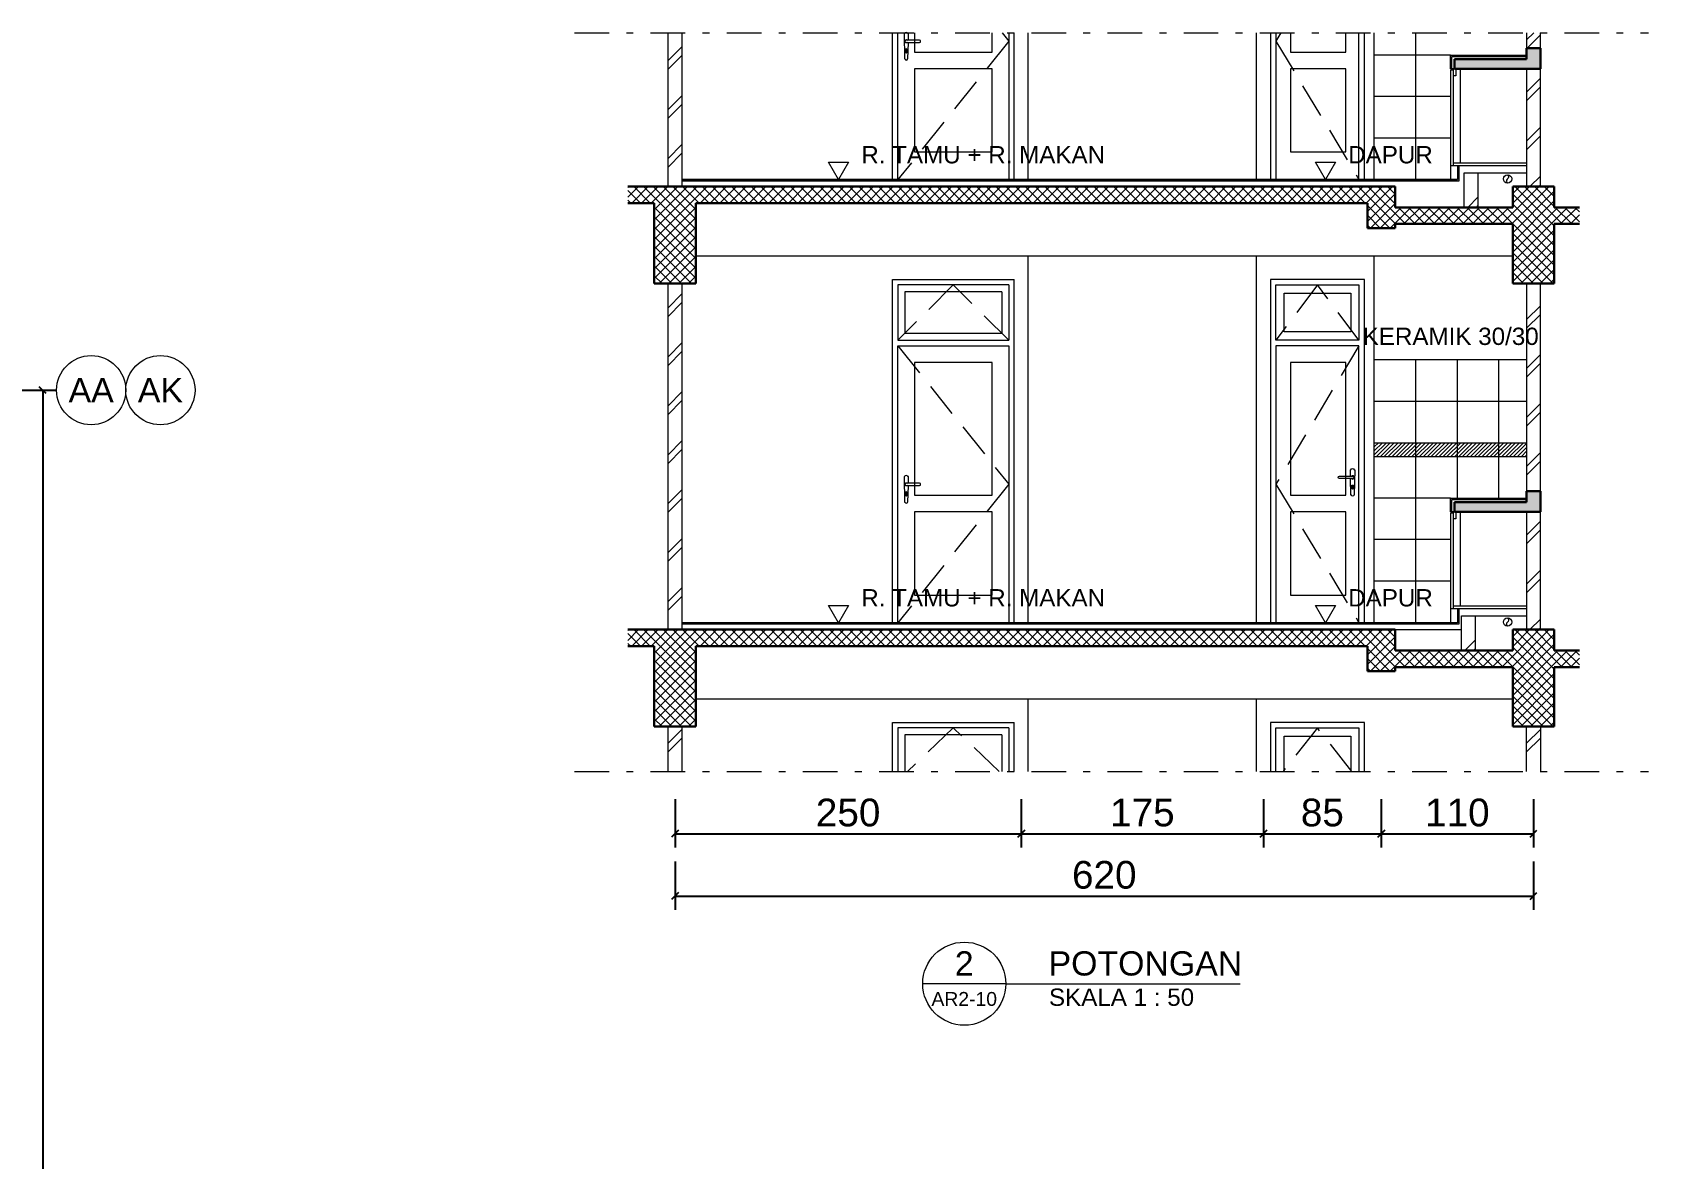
# Model space of a CAD drawing. Header units: millimetres. Extents: x -10 to 1564, y -8 to 383.
# Drawn here: x 8.04 to 31.38, y 59.35 to 75.62 of the extents above; entities that cross this region are included whole.
import ezdxf
from ezdxf.enums import TextEntityAlignment as Align

# ---------------------------------------------------------------- set-up
doc = ezdxf.new("R2010")
doc.units = ezdxf.units.MM
doc.header["$MEASUREMENT"] = 0
doc.linetypes.add('DASHDOT', pattern=[1, 0.5, -0.25, 0, -0.25])
doc.linetypes.add('HIDDEN', pattern=[0.375, 0.25, -0.125])
doc.layers.get('0').update_dxf_attribs({"lineweight": 5})
for name, color, linetype, lineweight in [('ars', 11, 'Continuous', 0), ('ars @ 1', 11, 'Continuous', 0), ('BLK', 1, 'Continuous', 30), ('KUSEN', 6, 'Continuous', 15), ('LAN', 7, 'Continuous', 9), ('not', 7, 'Continuous', 20), ('PIPA AIR BUANGAN', 241, 'Continuous', 15), ('SOL KOLOM', 8, 'Continuous', 0), ('tem', 5, 'Continuous', 20), ('U', 6, 'Continuous', 20)]:
    doc.layers.add(name, color=color, linetype=linetype, lineweight=lineweight)
doc.styles.add('S', font='SIMPLEX', dxfattribs={"width": 1.1})
doc.styles.get("Standard").update_dxf_attribs({"font": 'arial.ttf'})
doc.dimstyles.new('SK-50', dxfattribs={"dimscale": 0, "dimtxt": 0.4, "dimasz": 0.1, "dimexe": 0.2, "dimexo": 0, "dimgap": 0.1, "dimtad": 1, "dimdec": 0, "dimlfac": 50, "dimzin": 0, "dimdsep": 46, "dimtxsty": 'Standard', "dimblk": 'OBLIQUE', "dimcen": 0.09, "dimclrd": 256, "dimclre": 256, "dimclrt": 256, "dimadec": 0, "dimazin": 0, "dimtfac": 1, "dimtdec": 0, "dimtofl": 0, "dimtmove": 0, "dimatfit": 3, "dimldrblk": 'OBLIQUE', "dimfxl": 0, "dimtolj": 1, "dimtzin": 0, "dimarcsym": 0})

# ---------------------------------------------------------------- blocks, each defined once
blk = doc.blocks.new('Ndtpd')
blk.add_line((0.747, 0), (-0.747, 0))
blk.add_circle((0, 0), 0.747)
at = {"color": 10, "style": 'S', "width": 1.1, "flags": 4}
blk.add_attdef('NO', text='', height=0.5, dxfattribs=at).set_placement((0, 0.148), align=Align.CENTER)
blk.add_attdef('NDTPD', (1.516, 0.148), '', height=0.5, dxfattribs=at)
at = {"color": 5, "style": 'S', "width": 1.1, "flags": 4}
blk.add_attdef('NOLBR', text='', height=0.3, dxfattribs=at).set_placement((0, -0.398), align=Align.CENTER)
blk.add_attdef('SKALA', (1.523, -0.398), '', height=0.3, dxfattribs=at)
blk = doc.blocks.new('GAGANG PINTU')
at = {"ltscale": 0.2}
for points in [[(1350.01, 1379.82, -1), (1350.01, 1379.836), (1350.106, 1379.836, -1), (1350.106, 1379.82), (1350.01, 1379.82)], [(1350.091, 1379.836), (1350.09, 1379.884), (1350.094, 1379.884, -0.666667), (1350.118, 1379.884), (1350.122, 1379.884), (1350.118, 1379.7), (1350.114, 1379.7, -1), (1350.098, 1379.7), (1350.094, 1379.7), (1350.091, 1379.82)]]:
    blk.add_lwpolyline(points, format="xyb", dxfattribs=at)
at = {"lineweight": 0, "ltscale": 0.2}
blk.add_lwpolyline([(1350.102, 1379.758, -3.732051), (1350.11, 1379.758), (1350.11, 1379.748, -1), (1350.102, 1379.748), (1350.102, 1379.758)], format="xyb", dxfattribs=at)
blk.add_lwpolyline([(1350.105, 1379.768), (1350.107, 1379.768), (1350.107, 1379.76), (1350.105, 1379.76)], close=True, dxfattribs=at)
blk.add_circle((1350.106, 1379.764), 0.0072, dxfattribs=at)
blk.add_arc((1350.106, 1379.828), 0.012, 221.8103, 138.1897, dxfattribs=at)
blk = doc.blocks.new('_Oblique')
at = {"color": 0, "linetype": 'ByBlock', "lineweight": -2}
blk.add_line((-0.5, -0.5), (0.5, 0.5), dxfattribs=at)
blk = doc.blocks.new('*D161')
at = {"layer": 'Defpoints', "color": 0}
for p in [(17.321, 63.643), (29.721, 63.643), (29.721, 63.143)]:
    blk.add_point(p, dxfattribs=at)
at = {"layer": 'U', "lineweight": -2}
for p, q in [((17.321, 63.643), (17.321, 62.943)), ((29.721, 63.643), (29.721, 62.943)), ((17.321, 63.143), (29.721, 63.143))]:
    blk.add_line(p, q, dxfattribs=at)
at = {"layer": 'U', "lineweight": -2, "xscale": 0.1, "yscale": 0.1, "zscale": 0.1, "rotation": 180}
blk.add_blockref('_Oblique', (17.321, 63.143), dxfattribs=at)
at = {"layer": 'U', "lineweight": -2, "xscale": 0.1, "yscale": 0.1, "zscale": 0.1}
blk.add_blockref('_Oblique', (29.721, 63.143), dxfattribs=at)
at = {"layer": 'U', "insert": (23.521, 63.447), "char_height": 0.4, "attachment_point": 5}
blk.add_mtext('\\A1;620', dxfattribs=at)
blk = doc.blocks.new('*D162')
at = {"layer": 'Defpoints', "color": 0}
for p in [(27.521, 64.543), (29.721, 64.543), (29.721, 64.043)]:
    blk.add_point(p, dxfattribs=at)
at = {"layer": 'U', "lineweight": -2}
for p, q in [((27.521, 64.543), (27.521, 63.843)), ((29.721, 64.543), (29.721, 63.843)), ((27.521, 64.043), (29.721, 64.043))]:
    blk.add_line(p, q, dxfattribs=at)
at = {"layer": 'U', "lineweight": -2, "xscale": 0.1, "yscale": 0.1, "zscale": 0.1, "rotation": 180}
blk.add_blockref('_Oblique', (27.521, 64.043), dxfattribs=at)
at = {"layer": 'U', "lineweight": -2, "xscale": 0.1, "yscale": 0.1, "zscale": 0.1}
blk.add_blockref('_Oblique', (29.721, 64.043), dxfattribs=at)
at = {"layer": 'U', "insert": (28.621, 64.347), "char_height": 0.4, "attachment_point": 5}
blk.add_mtext('\\A1;110', dxfattribs=at)
blk = doc.blocks.new('*D163')
at = {"layer": 'Defpoints', "color": 0}
for p in [(25.821, 64.543), (27.521, 64.543), (27.521, 64.043)]:
    blk.add_point(p, dxfattribs=at)
at = {"layer": 'U', "lineweight": -2}
for p, q in [((25.821, 64.543), (25.821, 63.843)), ((27.521, 64.543), (27.521, 63.843)), ((25.821, 64.043), (27.521, 64.043))]:
    blk.add_line(p, q, dxfattribs=at)
at = {"layer": 'U', "lineweight": -2, "xscale": 0.1, "yscale": 0.1, "zscale": 0.1, "rotation": 180}
blk.add_blockref('_Oblique', (25.821, 64.043), dxfattribs=at)
at = {"layer": 'U', "lineweight": -2, "xscale": 0.1, "yscale": 0.1, "zscale": 0.1}
blk.add_blockref('_Oblique', (27.521, 64.043), dxfattribs=at)
at = {"layer": 'U', "insert": (26.671, 64.347), "char_height": 0.4, "attachment_point": 5}
blk.add_mtext('\\A1;85', dxfattribs=at)
blk = doc.blocks.new('*D164')
at = {"layer": 'Defpoints', "color": 0}
for p in [(22.321, 64.543), (25.821, 64.543), (25.821, 64.043)]:
    blk.add_point(p, dxfattribs=at)
at = {"layer": 'U', "lineweight": -2}
for p, q in [((22.321, 64.543), (22.321, 63.843)), ((25.821, 64.543), (25.821, 63.843)), ((22.321, 64.043), (25.821, 64.043))]:
    blk.add_line(p, q, dxfattribs=at)
at = {"layer": 'U', "lineweight": -2, "xscale": 0.1, "yscale": 0.1, "zscale": 0.1, "rotation": 180}
blk.add_blockref('_Oblique', (22.321, 64.043), dxfattribs=at)
at = {"layer": 'U', "lineweight": -2, "xscale": 0.1, "yscale": 0.1, "zscale": 0.1}
blk.add_blockref('_Oblique', (25.821, 64.043), dxfattribs=at)
at = {"layer": 'U', "insert": (24.071, 64.347), "char_height": 0.4, "attachment_point": 5}
blk.add_mtext('\\A1;175', dxfattribs=at)
blk = doc.blocks.new('*D165')
at = {"layer": 'Defpoints', "color": 0}
for p in [(17.321, 64.543), (22.321, 64.543), (22.321, 64.043)]:
    blk.add_point(p, dxfattribs=at)
at = {"layer": 'U', "lineweight": -2}
for p, q in [((17.321, 64.543), (17.321, 63.843)), ((22.321, 64.543), (22.321, 63.843)), ((17.321, 64.043), (22.321, 64.043))]:
    blk.add_line(p, q, dxfattribs=at)
at = {"layer": 'U', "lineweight": -2, "xscale": 0.1, "yscale": 0.1, "zscale": 0.1, "rotation": 180}
blk.add_blockref('_Oblique', (17.321, 64.043), dxfattribs=at)
at = {"layer": 'U', "lineweight": -2, "xscale": 0.1, "yscale": 0.1, "zscale": 0.1}
blk.add_blockref('_Oblique', (22.321, 64.043), dxfattribs=at)
at = {"layer": 'U', "insert": (19.821, 64.347), "char_height": 0.4, "attachment_point": 5}
blk.add_mtext('\\A1;250', dxfattribs=at)
blk = doc.blocks.new('PEIL')
blk.add_lwpolyline([(-0.188, 0.325), (0.188, 0.325), (0, 0)], close=True)
at = {"style": 'S', "width": 1.1, "flags": 4}
blk.add_attdef('CAT', (0.265, 0.036), '', height=0.2, dxfattribs=at)
blk = doc.blocks.new('*D214')
at = {"layer": 'Defpoints', "color": 0}
for p in [(7.687, 70.45), (7.687, 44.248), (8.187, 44.248)]:
    blk.add_point(p, dxfattribs=at)
at = {"layer": 'U', "lineweight": -2}
for p, q in [((7.687, 70.45), (8.387, 70.45)), ((8.187, 70.45), (8.187, 44.248)), ((7.687, 44.248), (8.387, 44.248))]:
    blk.add_line(p, q, dxfattribs=at)
at = {"layer": 'U', "lineweight": -2, "xscale": 0.1, "yscale": 0.1, "zscale": 0.1}
for p, rotation in [((8.187, 70.45), 90), ((8.187, 44.248), 270)]:
    blk.add_blockref('_Oblique', p, dxfattribs=dict(at, rotation=rotation))
at = {"layer": 'U', "insert": (7.883, 57.324), "char_height": 0.4, "attachment_point": 5, "rotation": 90}
blk.add_mtext('\\A1;1310', dxfattribs=at)
blk = doc.blocks.new('NAV')
blk.add_circle((0, -0.4), 0.4)
at = {"style": 'S', "width": 0.75, "flags": 4}
blk.add_attdef('AV', text='', height=0.3, dxfattribs=at).set_placement((0, -0.4), align=Align.MIDDLE)

msp = doc.modelspace()

# ---------------------------------------------------------------- hatches: boundary and pattern name
at = {"layer": 'ars'}
h = msp.add_hatch(dxfattribs=at)
h.set_pattern_fill('_USER', color=256, scale=0.1, angle=45, double=1, pattern_type=0)
h.set_pattern_definition([(45, (1e-07, 50.94065), (-0.07071068, 0.07071068), []), (135, (1e-07, 50.94065), (-0.07071068, -0.07071068), [])])
h.paths.add_polyline_path([(30.021, 71.991), (30.021, 72.851), (30.384, 72.851), (30.384, 73.091), (30.021, 73.091), (30.021, 73.391), (29.421, 73.391), (29.421, 73.091), (27.721, 73.091), (27.721, 73.391), (16.639, 73.391), (16.639, 73.151), (17.021, 73.151), (17.021, 71.991), (17.621, 71.991), (17.621, 73.151), (27.321, 73.151), (27.321, 72.791), (27.721, 72.791), (27.721, 72.851), (29.421, 72.851), (29.421, 71.991)])
at = {"layer": 'ars', "linetype": 'ByBlock'}
h = msp.add_hatch(dxfattribs=at)
h.set_pattern_fill('_USER', color=256, scale=0.04, angle=45, pattern_type=0)
h.set_pattern_definition([(45, (-49.249985, 53.09089), (-0.028284271, 0.028284271), [])])
h.paths.add_polyline_path([(27.421, 69.491), (29.621, 69.491), (29.621, 69.691), (27.421, 69.691)])
at = {"layer": 'ars'}
h = msp.add_hatch(dxfattribs=at)
h.set_pattern_fill('_USER', color=256, scale=0.1, angle=45, double=1, pattern_type=0)
h.set_pattern_definition([(45, (0, 44.54065), (-0.07071068, 0.07071068), []), (135, (0, 44.54065), (-0.07071068, -0.07071068), [])])
h.paths.add_polyline_path([(30.021, 65.591), (30.021, 66.451), (30.384, 66.451), (30.384, 66.691), (30.021, 66.691), (30.021, 66.991), (29.421, 66.991), (29.421, 66.691), (27.721, 66.691), (27.721, 66.991), (16.639, 66.991), (16.639, 66.751), (17.021, 66.751), (17.021, 65.591), (17.621, 65.591), (17.621, 66.751), (27.321, 66.751), (27.321, 66.391), (27.721, 66.391), (27.721, 66.451), (29.421, 66.451), (29.421, 65.591)])
at = {"layer": 'ars @ 1'}
h = msp.add_hatch(dxfattribs=at)
h.set_pattern_fill('TEMBOK', color=256, scale=0.5, style=0, double=1)
h.set_pattern_definition([(45, (17.3215, 53.39103), (-0.353553, 0.353553), []), (45, (17.4465, 53.39103), (-0.353553, 0.353553), [])])
h.paths.add_polyline_path([(17.421, 75.611), (17.221, 75.611), (17.221, 73.391), (17.421, 73.391)])
h = msp.add_hatch(dxfattribs=at)
h.set_pattern_fill('TEMBOK', color=256, scale=0.5, style=0, double=1)
h.set_pattern_definition([(45, (29.7215, 55.8097), (-0.353553, 0.353553), []), (45, (29.8465, 55.8097), (-0.353553, 0.353553), [])])
h.paths.add_polyline_path([(29.821, 75.611), (29.621, 75.611), (29.621, 75.391), (29.821, 75.391)])
h = msp.add_hatch(dxfattribs=at)
h.set_pattern_fill('TEMBOK', color=256, scale=0.5, style=0, double=1)
h.set_pattern_definition([(45, (29.7215, 53.6433), (-0.353553, 0.353553), []), (45, (29.8465, 53.6433), (-0.353553, 0.353553), [])])
h.paths.add_polyline_path([(29.821, 73.391), (29.621, 73.391), (29.621, 75.091), (29.821, 75.091)])
h = msp.add_hatch(dxfattribs=at)
h.set_pattern_fill('TEMBOK', color=256, scale=0.5, style=0, double=1)
h.set_pattern_definition([(45, (28.8215, 53.3433), (-0.353553, 0.353553), []), (45, (28.9465, 53.3433), (-0.353553, 0.353553), [])])
h.paths.add_polyline_path([(28.921, 73.091), (28.721, 73.091), (28.721, 73.591), (28.921, 73.591)])
h = msp.add_hatch(dxfattribs=at)
h.set_pattern_fill('TEMBOK', color=256, scale=0.5, style=0, double=1)
h.set_pattern_definition([(45, (17.3215, 46.99103), (-0.353553, 0.353553), []), (45, (17.4465, 46.99103), (-0.353553, 0.353553), [])])
h.paths.add_polyline_path([(17.421, 66.991), (17.221, 66.991), (17.221, 71.991), (17.421, 71.991)])
h = msp.add_hatch(dxfattribs=at)
h.set_pattern_fill('TEMBOK', color=256, scale=0.5, style=0, double=1)
h.set_pattern_definition([(45, (29.7215, 48.9433), (-0.353553, 0.353553), []), (45, (29.8465, 48.9433), (-0.353553, 0.353553), [])])
h.paths.add_polyline_path([(29.821, 68.991), (29.621, 68.991), (29.621, 71.991), (29.821, 71.991)])
h = msp.add_hatch(dxfattribs=at)
h.set_pattern_fill('TEMBOK', color=256, scale=0.5, style=0, double=1)
h.set_pattern_definition([(45, (29.7215, 47.2433), (-0.353553, 0.353553), []), (45, (29.8465, 47.2433), (-0.353553, 0.353553), [])])
h.paths.add_polyline_path([(29.821, 66.991), (29.621, 66.991), (29.621, 68.691), (29.821, 68.691)])
h = msp.add_hatch(dxfattribs=at)
h.set_pattern_fill('TEMBOK', color=256, scale=0.5, style=0, double=1)
h.set_pattern_definition([(45, (28.7815, 46.9433), (-0.353553, 0.353553), []), (45, (28.9065, 46.9433), (-0.353553, 0.353553), [])])
h.paths.add_polyline_path([(28.881, 66.691), (28.681, 66.691), (28.681, 67.191), (28.881, 67.191)])
h = msp.add_hatch(dxfattribs=at)
h.set_pattern_fill('TEMBOK', color=256, scale=0.5, style=0, double=1)
h.set_pattern_definition([(45, (17.3215, 44.9433), (-0.353553, 0.353553), []), (45, (17.4465, 44.9433), (-0.353553, 0.353553), [])])
h.paths.add_polyline_path([(17.421, 65.591), (17.221, 65.591), (17.221, 64.943), (17.421, 64.943)])
h = msp.add_hatch(dxfattribs=at)
h.set_pattern_fill('TEMBOK', color=256, scale=0.5, style=0, double=1)
h.set_pattern_definition([(45, (29.7215, 44.9433), (-0.353553, 0.353553), []), (45, (29.8465, 44.9433), (-0.353553, 0.353553), [])])
h.paths.add_polyline_path([(29.821, 65.591), (29.621, 65.591), (29.621, 64.943), (29.821, 64.943)])
at = {"layer": 'SOL KOLOM'}
h = msp.add_hatch(color=256, dxfattribs=at)
h.dxf.hatch_style = 1
h.paths.add_polyline_path([(29.821, 75.391), (29.621, 75.391), (29.621, 75.231), (28.581, 75.231), (28.581, 75.091), (29.821, 75.091)])
h = msp.add_hatch(color=256, dxfattribs=at)
h.dxf.hatch_style = 1
h.paths.add_polyline_path([(29.621, 68.831), (28.581, 68.831), (28.581, 68.691), (29.821, 68.691), (29.821, 68.991), (29.621, 68.991)])

# ---------------------------------------------------------------- linework, layer by layer
at = {"layer": 'ars', "linetype": 'HIDDEN', "ltscale": 2}
for p, q in [((22.14, 75.491), (20.54, 73.491)), ((22.044, 75.611), (22.14, 75.491)), ((26.072, 75.611), (26, 75.491)), ((26, 75.491), (27.2, 73.491)), ((21.34, 71.971), (20.54, 71.171)), ((22.14, 71.171), (21.34, 71.971)), ((26.6, 71.971), (26, 71.171)), ((27.2, 71.171), (26.6, 71.971)), ((20.54, 71.091), (22.14, 69.091)), ((27.2, 71.091), (26, 69.091)), ((22.14, 69.091), (20.54, 67.091)), ((26, 69.091), (27.2, 67.091)), ((21.34, 65.571), (20.678, 64.943)), ((22.002, 64.943), (21.34, 65.571)), ((26.6, 65.571), (26.103, 64.943)), ((27.097, 64.943), (26.6, 65.571))]:
    msp.add_line(p, q, dxfattribs=at)
at = {"layer": 'ars'}
for p, q in [((28.021, 73.491), (28.021, 75.611)), ((28.521, 75.291), (27.421, 75.291)), ((28.521, 74.691), (27.421, 74.691)), ((28.521, 74.091), (27.421, 74.091)), ((27.421, 70.891), (29.621, 70.891)), ((28.021, 67.091), (28.021, 70.891)), ((28.621, 68.871), (28.621, 70.891)), ((29.221, 68.871), (29.221, 70.891)), ((27.421, 70.291), (29.621, 70.291)), ((27.421, 69.691), (29.621, 69.691)), ((27.421, 69.491), (29.621, 69.491)), ((28.521, 68.891), (27.421, 68.891)), ((28.521, 68.291), (27.421, 68.291)), ((28.521, 67.691), (27.421, 67.691))]:
    msp.add_line(p, q, dxfattribs=at)
at = {"layer": 'BLK'}
for p, q in [((28.581, 75.091), (28.581, 75.231)), ((28.581, 75.231), (29.621, 75.231)), ((29.621, 75.231), (29.621, 75.391)), ((29.821, 75.391), (29.621, 75.391)), ((29.821, 75.391), (29.821, 75.091)), ((29.821, 75.091), (28.581, 75.091)), ((16.639, 73.391), (27.721, 73.391)), ((27.721, 73.391), (27.721, 73.091)), ((29.421, 73.391), (30.021, 73.391)), ((29.421, 73.091), (29.421, 73.391)), ((30.021, 73.391), (30.021, 73.091)), ((17.021, 73.151), (16.639, 73.151)), ((17.021, 71.991), (17.021, 73.151)), ((27.321, 73.151), (17.621, 73.151)), ((17.621, 73.151), (17.621, 71.991)), ((27.321, 73.151), (27.321, 72.791)), ((27.721, 73.091), (29.421, 73.091)), ((30.021, 73.091), (30.384, 73.091)), ((27.721, 72.851), (29.421, 72.851)), ((27.721, 72.851), (27.721, 72.791)), ((29.421, 71.991), (29.421, 72.851)), ((30.021, 72.851), (30.384, 72.851)), ((30.021, 72.851), (30.021, 71.991)), ((27.321, 72.791), (27.721, 72.791)), ((17.621, 71.991), (17.021, 71.991)), ((30.021, 71.991), (29.421, 71.991)), ((29.621, 68.831), (29.621, 68.991)), ((29.821, 68.991), (29.621, 68.991)), ((29.821, 68.991), (29.821, 68.691)), ((28.581, 68.831), (29.621, 68.831)), ((28.581, 68.691), (28.581, 68.831)), ((29.821, 68.691), (28.581, 68.691)), ((16.639, 66.991), (27.721, 66.991)), ((27.721, 66.991), (27.721, 66.691)), ((29.421, 66.691), (29.421, 66.991)), ((29.421, 66.991), (30.021, 66.991)), ((30.021, 66.991), (30.021, 66.691)), ((17.021, 66.751), (16.639, 66.751)), ((17.021, 65.591), (17.021, 66.751)), ((17.621, 66.751), (17.621, 65.591)), ((27.321, 66.751), (17.621, 66.751)), ((27.321, 66.751), (27.321, 66.391)), ((27.721, 66.691), (29.421, 66.691)), ((30.021, 66.691), (30.384, 66.691)), ((27.321, 66.391), (27.721, 66.391)), ((27.721, 66.451), (29.421, 66.451)), ((27.721, 66.451), (27.721, 66.391)), ((29.421, 65.591), (29.421, 66.451)), ((30.021, 66.451), (30.384, 66.451)), ((30.021, 66.451), (30.021, 65.591)), ((17.621, 65.591), (17.021, 65.591)), ((30.021, 65.591), (29.421, 65.591))]:
    msp.add_line(p, q, dxfattribs=at)
at = {"layer": 'KUSEN'}
for p, q in [((20.46, 73.491), (20.46, 75.611)), ((20.54, 73.491), (20.54, 75.611)), ((22.14, 75.611), (22.14, 73.491)), ((22.22, 73.491), (22.22, 75.611)), ((25.92, 75.611), (25.92, 73.491)), ((26, 75.611), (26, 73.491)), ((27.2, 73.491), (27.2, 75.611)), ((27.28, 73.491), (27.28, 75.611)), ((20.46, 67.091), (20.46, 72.051)), ((20.46, 72.051), (22.22, 72.051)), ((22.14, 71.971), (20.54, 71.971)), ((20.54, 71.971), (20.54, 71.171)), ((22.14, 71.971), (22.14, 71.171)), ((22.22, 67.091), (22.22, 72.051)), ((27.28, 72.051), (25.92, 72.051)), ((25.92, 72.051), (25.92, 67.091)), ((27.28, 67.091), (27.28, 72.051)), ((22.04, 71.871), (20.64, 71.871)), ((20.64, 71.871), (20.64, 71.271)), ((22.04, 71.871), (22.04, 71.271)), ((20.64, 71.271), (22.04, 71.271)), ((20.54, 71.171), (22.14, 71.171)), ((20.54, 67.091), (20.54, 71.091)), ((20.54, 71.091), (22.14, 71.091)), ((22.14, 71.091), (22.14, 67.091)), ((27.2, 71.091), (26, 71.091)), ((26, 71.091), (26, 67.091)), ((27.2, 67.091), (27.2, 71.091)), ((20.46, 64.943), (20.46, 65.651)), ((20.46, 65.651), (22.22, 65.651)), ((22.22, 64.943), (22.22, 65.651)), ((27.28, 65.651), (25.92, 65.651)), ((25.92, 65.651), (25.92, 64.943)), ((27.28, 64.943), (27.28, 65.651)), ((22.14, 65.571), (20.54, 65.571)), ((20.54, 65.571), (20.54, 64.943)), ((22.04, 65.471), (20.64, 65.471)), ((20.64, 65.471), (20.64, 64.943)), ((22.04, 65.471), (22.04, 64.943)), ((22.14, 65.571), (22.14, 64.943))]:
    msp.add_line(p, q, dxfattribs=at)
for points in [[(20.78, 75.611), (20.78, 75.331), (21.9, 75.331), (21.9, 75.611)], [(26.209, 75.611), (26.209, 75.331), (27.009, 75.331), (27.009, 75.611)], [(26, 64.943), (26, 65.571), (27.2, 65.571), (27.2, 64.943)], [(26.12, 64.943), (26.12, 65.451), (27.08, 65.451), (27.08, 64.943)]]:
    msp.add_lwpolyline(points, dxfattribs=at)
for points in [[(20.78, 75.091), (20.78, 73.891), (21.9, 73.891), (21.9, 75.091)], [(27.009, 75.091), (26.209, 75.091), (26.209, 73.891), (27.009, 73.891)], [(27.2, 71.171), (26, 71.171), (26, 71.971), (27.2, 71.971)], [(27.08, 71.291), (26.12, 71.291), (26.12, 71.851), (27.08, 71.851)], [(20.78, 70.851), (20.78, 68.931), (21.9, 68.931), (21.9, 70.851)], [(26.209, 68.931), (27.009, 68.931), (27.009, 70.851), (26.209, 70.851)], [(20.78, 68.691), (20.78, 67.491), (21.9, 67.491), (21.9, 68.691)], [(27.009, 68.691), (26.209, 68.691), (26.209, 67.491), (27.009, 67.491)]]:
    msp.add_lwpolyline(points, close=True, dxfattribs=at)
at = {"layer": 'LAN'}
for p, q in [((28.521, 75.091), (28.521, 75.291)), ((28.521, 75.291), (29.621, 75.291)), ((28.541, 75.091), (28.541, 75.271)), ((28.541, 75.271), (29.621, 75.271)), ((28.581, 75.091), (28.521, 75.091)), ((28.521, 75.071), (28.521, 73.491)), ((28.561, 75.071), (28.521, 75.071)), ((28.521, 75.071), (28.521, 73.491)), ((28.561, 75.091), (28.561, 73.691)), ((28.601, 74.991), (28.561, 74.991)), ((28.601, 75.091), (28.601, 74.991)), ((28.661, 75.091), (28.661, 73.731)), ((29.621, 73.691), (28.521, 73.691)), ((29.621, 73.731), (28.561, 73.731)), ((28.621, 73.691), (28.621, 73.491)), ((28.641, 73.691), (28.641, 73.471)), ((28.921, 73.591), (29.621, 73.591)), ((17.421, 73.491), (28.621, 73.491)), ((28.621, 73.491), (17.421, 73.491)), ((28.641, 73.471), (17.421, 73.471)), ((28.521, 68.691), (28.521, 68.891)), ((28.521, 68.891), (29.621, 68.891)), ((28.581, 68.691), (28.521, 68.691)), ((28.521, 68.671), (28.521, 67.091)), ((28.561, 68.671), (28.521, 68.671)), ((28.541, 68.871), (29.621, 68.871)), ((28.541, 68.691), (28.541, 68.871)), ((28.561, 68.691), (28.561, 67.291)), ((28.601, 68.691), (28.601, 68.591)), ((28.661, 68.691), (28.661, 67.331)), ((28.601, 68.591), (28.561, 68.591)), ((29.621, 67.291), (28.521, 67.291)), ((29.621, 67.331), (28.561, 67.331)), ((28.621, 67.291), (28.621, 67.091)), ((28.641, 67.291), (28.641, 67.071)), ((28.621, 67.091), (17.421, 67.091)), ((17.421, 67.091), (28.621, 67.091)), ((28.641, 67.071), (17.421, 67.071)), ((28.881, 67.191), (29.621, 67.191)), ((27.721, 66.991), (28.681, 66.991))]:
    msp.add_line(p, q, dxfattribs=at)
at = {"layer": 'LAN', "linetype": 'DASHDOT'}
for points in [[(15.868, 75.611), (31.384, 75.611)], [(15.868, 64.943), (31.384, 64.943)]]:
    msp.add_lwpolyline(points, dxfattribs=at)
at = {"layer": 'not'}
msp.add_line((22.099, 61.877), (25.485, 61.877), dxfattribs=at)
at = {"layer": 'PIPA AIR BUANGAN'}
for points in [[(29.346, 73.561, -0.441482), (29.341, 73.496, 0.547717), (29.346, 73.441, -4.11369)], [(29.346, 67.161, -0.441482), (29.341, 67.096, 0.547717), (29.346, 67.041, -4.11369)]]:
    msp.add_lwpolyline(points, format="xyb", dxfattribs=at)
for centre in [(29.346, 73.501), (29.346, 67.101)]:
    msp.add_circle(centre, 0.06, dxfattribs=at)
at = {"layer": 'tem'}
for p, q in [((17.221, 73.391), (17.221, 75.611)), ((17.421, 75.611), (17.421, 73.391)), ((22.42, 73.491), (22.42, 75.611)), ((25.72, 73.491), (25.72, 75.611)), ((27.421, 73.491), (27.421, 75.611)), ((28.721, 73.091), (28.721, 73.591)), ((28.721, 73.591), (28.921, 73.591)), ((28.921, 73.091), (28.921, 73.591)), ((17.621, 72.391), (29.421, 72.391)), ((22.42, 67.091), (22.42, 72.391)), ((25.72, 67.091), (25.72, 72.391)), ((27.421, 67.091), (27.421, 72.391)), ((17.221, 66.991), (17.221, 71.991)), ((17.421, 71.991), (17.421, 66.991)), ((28.681, 66.691), (28.681, 67.191)), ((28.681, 67.191), (28.881, 67.191)), ((28.881, 66.691), (28.881, 67.191)), ((17.621, 65.991), (29.421, 65.991)), ((22.42, 64.943), (22.42, 65.991)), ((25.72, 64.943), (25.72, 65.991)), ((17.221, 64.943), (17.221, 65.591)), ((17.421, 65.591), (17.421, 64.943)), ((29.621, 64.943), (29.621, 65.591)), ((29.821, 65.591), (29.821, 64.943))]:
    msp.add_line(p, q, dxfattribs=at)
msp.add_lwpolyline([(29.621, 75.611), (29.621, 75.391), (29.821, 75.391), (29.821, 75.611)], dxfattribs=at)
for points in [[(29.621, 73.391), (29.821, 73.391), (29.821, 75.091), (29.621, 75.091)], [(29.621, 68.991), (29.821, 68.991), (29.821, 71.991), (29.621, 71.991)], [(29.621, 66.991), (29.821, 66.991), (29.821, 68.691), (29.621, 68.691)]]:
    msp.add_lwpolyline(points, close=True, dxfattribs=at)

# ---------------------------------------------------------------- block references
at = {"layer": 'KUSEN', "extrusion": (0, 0, -1), "yscale": 2, "zscale": -2}
for p, xscale, rotation in [((-2720.873, -2684.166), 2, 359.9999927123874), ((-2720.873, -2690.566), 2, 359.9999927123874), ((2673.104, -2690.466), -2, 7.287612593387394e-06)]:
    msp.add_blockref('GAGANG PINTU', p, dxfattribs=dict(at, xscale=xscale, rotation=rotation))
at = {"layer": 'not'}
ref = msp.add_blockref('PEIL', (19.683, 73.491), dxfattribs=dict(at, xscale=0.769800358919501, yscale=0.769800358919501, zscale=0.769800358919501))
ref.add_attrib('CAT', ' R. TAMU + R. MAKAN', (19.914, 73.726), dxfattribs={"layer": '0', "height": 0.25, "flags": 4})
ref = msp.add_blockref('PEIL', (26.717, 73.491), dxfattribs=dict(at, xscale=0.769800358919501, yscale=0.769800358919501, zscale=0.769800358919501))
ref.add_attrib('CAT', ' DAPUR', (26.947, 73.726), dxfattribs={"layer": '0', "height": 0.25, "flags": 4})
ref = msp.add_blockref('PEIL', (19.683, 67.091), dxfattribs=dict(at, xscale=0.769800358919501, yscale=0.769800358919501, zscale=0.769800358919501))
ref.add_attrib('CAT', ' R. TAMU + R. MAKAN', (19.914, 67.326), dxfattribs={"layer": '0', "height": 0.25, "flags": 4})
ref = msp.add_blockref('PEIL', (26.717, 67.091), dxfattribs=dict(at, xscale=0.769800358919501, yscale=0.769800358919501, zscale=0.769800358919501))
ref.add_attrib('CAT', ' DAPUR', (26.947, 67.326), dxfattribs={"layer": '0', "height": 0.25, "flags": 4})
ref = msp.add_blockref('Ndtpd', (21.499, 61.877), dxfattribs=dict(at, xscale=0.8032128514056225, yscale=0.8032128514056225, zscale=0.8032128514056225))
ref.add_attrib('NO', '2', dxfattribs={"layer": '0', "height": 0.35, "flags": 4}).set_placement((21.498, 61.995), align=Align.CENTER)
ref.add_attrib('NDTPD', 'POTONGAN', (22.716, 61.995), dxfattribs={"layer": '0', "height": 0.35, "flags": 4})
ref.add_attrib('NOLBR', 'AR2-10', dxfattribs={"layer": '0', "height": 0.2, "flags": 4}).set_placement((21.498, 61.557), align=Align.CENTER)
ref.add_attrib('SKALA', 'SKALA 1 : 50', (22.722, 61.557), dxfattribs={"layer": '0', "height": 0.25, "flags": 4})
at = {"layer": 'U'}
ref = msp.add_blockref('NAV', (8.887, 70.95), dxfattribs=dict(at, xscale=1.25, yscale=1.25, zscale=1.25))
ref.add_attrib('AV', 'AA', dxfattribs={"layer": '0', "height": 0.35, "flags": 4}).set_placement((8.887, 70.45), align=Align.MIDDLE)
ref = msp.add_blockref('NAV', (9.887, 70.95), dxfattribs=dict(at, xscale=1.25, yscale=1.25, zscale=1.25))
ref.add_attrib('AV', 'AK', dxfattribs={"layer": '0', "height": 0.35, "flags": 4}).set_placement((9.887, 70.45), align=Align.MIDDLE)

# ---------------------------------------------------------------- texts
at = {"layer": 'not', "insert": (29.796, 71.353), "char_height": 0.25, "attachment_point": 3}
msp.add_mtext_dynamic_manual_height_columns('KERAMIK 30/30', width=2.56762, gutter_width=1, heights=[0], dxfattribs=at)

# ---------------------------------------------------------------- dimensions: what is measured, and where the dimension line sits
at = {"layer": 'U'}
dim = msp.add_linear_dim(base=(8.187, 44.248), p1=(7.687, 70.45), p2=(7.687, 44.248), angle=270, dimstyle='SK-50', override={"dimscale": 1}, dxfattribs=at)
dim.commit()
dim.dimension.update_dxf_attribs({"geometry": '*D214', "text_midpoint": (8.187, 57.324), "dimtype": 160})
for base, p1, p2, picture, middle in [((22.321, 64.043), (17.321, 64.543), (22.321, 64.543), '*D165', (19.821, 64.043)), ((25.821, 64.043), (22.321, 64.543), (25.821, 64.543), '*D164', (24.071, 64.043)), ((27.521, 64.043), (25.821, 64.543), (27.521, 64.543), '*D163', (26.671, 64.043)), ((29.721, 64.043), (27.521, 64.543), (29.721, 64.543), '*D162', (28.621, 64.043)), ((29.721, 63.143), (17.321, 63.643), (29.721, 63.643), '*D161', (23.521, 63.143))]:
    dim = msp.add_linear_dim(base=base, p1=p1, p2=p2, dimstyle='SK-50', override={"dimscale": 1}, dxfattribs=at)
    dim.commit()
    dim.dimension.update_dxf_attribs({"geometry": picture, "text_midpoint": middle, "dimtype": 160})

doc.saveas('drawing.dxf')
